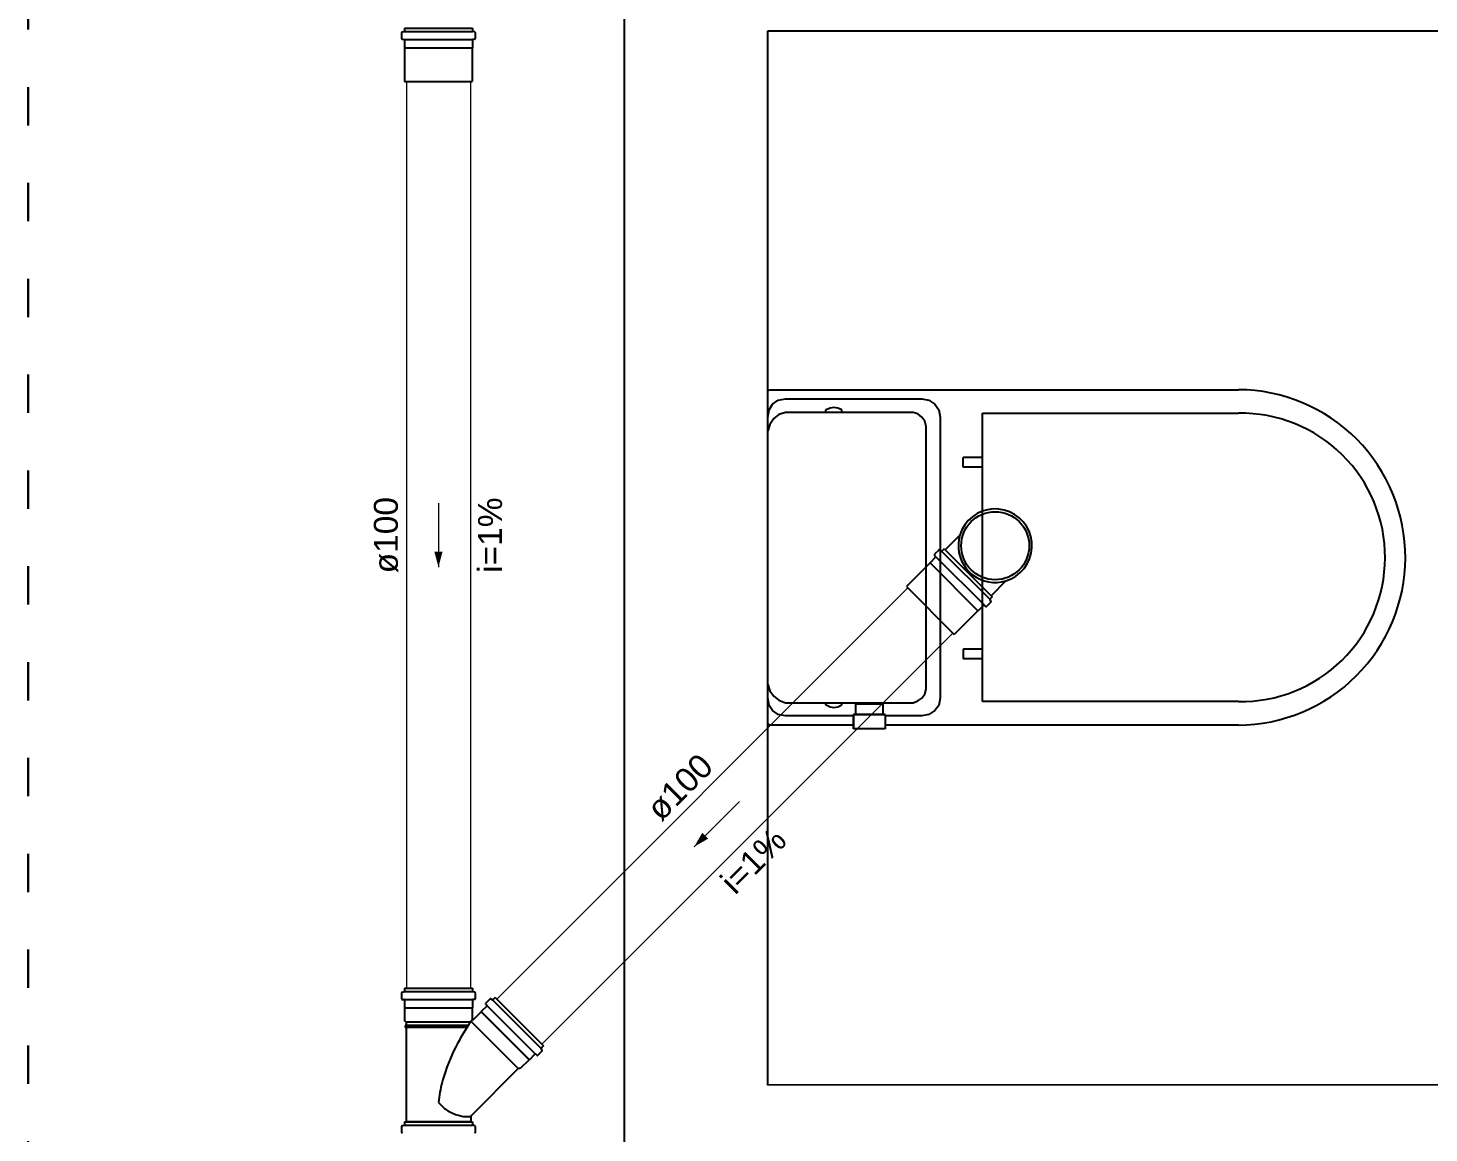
# Model space of a CAD drawing. Header units: millimetres. Extents: x -823 to -490, y -63 to 119.
# Drawn here: x -540.16 to -531.38, y 60.54 to 67.46 of the extents above; entities that cross this region are included whole.
import ezdxf

# ---------------------------------------------------------------- set-up
doc = ezdxf.new("R2010")
doc.units = ezdxf.units.MM
doc.header["$LTSCALE"] = 0.2
doc.header["$MEASUREMENT"] = 0
doc.linetypes.add('ACAD_ISO03W100', pattern=[3, 1.2, -1.8])
for name, color, linetype in [('. Layaot', 8, 'Continuous'), ('Simbolos', 5, 'Continuous'), ('Simbolos_int', 2, 'Continuous')]:
    doc.layers.add(name, color=color, linetype=linetype)
for name, color, linetype, lineweight in [('DI-Detalhes', 1, 'Continuous', 30), ('TQ-Condutos', 5, 'Continuous', 5), ('TQ-Sentido conduto', 9, 'Continuous', 5), ('TQ-Textos conduto', 7, 'Continuous', 5)]:
    doc.layers.add(name, color=color, linetype=linetype, lineweight=lineweight)
doc.styles.add('Arial', font='arial.ttf')

msp = doc.modelspace()

# ---------------------------------------------------------------- hatches: boundary and pattern name
at = {"layer": 'TQ-Sentido conduto', "linetype": 'Continuous'}
for points in [[(-537.585, 64.0844), (-537.5592, 64.181), (-537.6109, 64.181)], [(-535.9831, 62.3337), (-535.8965, 62.3837), (-535.9331, 62.4203)]]:
    msp.add_hatch(color=256, dxfattribs=at).paths.add_polyline_path(points)

# ---------------------------------------------------------------- linework, layer by layer
at = {"layer": '. Layaot'}
for p, q in [((-535.5224, 63.1653), (-535.5224, 64.1414)), ((-534.8005, 63.1612), (-534.8005, 63.2268)), ((-534.7882, 63.1612), (-534.7882, 63.0956)), ((-534.7882, 63.0956), (-534.7882, 63.071)), ((-534.7882, 63.071), (-534.9851, 63.071))]:
    msp.add_line(p, q, dxfattribs=at)
at = {"layer": '. Layaot', "color": 7, "lineweight": 0}
for p, q in [((-534.8005, 63.1612), (-534.8005, 63.2268)), ((-534.7882, 63.0956), (-534.7882, 63.1612)), ((-534.7882, 63.071), (-534.7882, 63.0956)), ((-534.9851, 63.071), (-534.7882, 63.071))]:
    msp.add_line(p, q, dxfattribs=at)
at = {"linetype": 'Continuous'}
for p, q in [((-536.4225, 75.5424), (-536.4223, 55.7668)), ((-535.522, 60.8414), (-535.5227, 67.4424)), ((-535.5227, 67.4424), (-526.5222, 67.4424)), ((-535.5183, 65.1913), (-535.5101, 65.1954)), ((-535.5101, 65.1954), (-535.5018, 65.1954)), ((-535.5018, 65.1954), (-532.5752, 65.1954)), ((-535.5224, 65.1831), (-535.5183, 65.1913)), ((-535.5224, 65.1749), (-535.5224, 65.1831)), ((-535.5224, 65.1257), (-535.5224, 65.1749)), ((-535.5224, 64.1414), (-535.5224, 65.1257)), ((-535.5142, 65.0683), (-535.4936, 65.1052)), ((-535.4936, 65.1052), (-535.4567, 65.1298)), ((-535.4567, 65.1298), (-535.4116, 65.138)), ((-535.4116, 65.138), (-534.5585, 65.138)), ((-534.5585, 65.138), (-534.5134, 65.1298)), ((-534.5134, 65.1298), (-534.4765, 65.1052)), ((-534.4765, 65.1052), (-534.4519, 65.0683)), ((-535.5224, 65.0232), (-535.5142, 65.0683)), ((-535.4526, 65.0396), (-535.4854, 65.015)), ((-535.4116, 65.0519), (-535.4526, 65.0396)), ((-534.6119, 65.0519), (-535.4116, 65.0519)), ((-535.1614, 65.0683), (-535.1614, 65.0642)), ((-535.1573, 65.0683), (-535.1614, 65.0683)), ((-535.1614, 65.0642), (-535.1614, 65.0519)), ((-535.1327, 65.0806), (-535.1573, 65.0683)), ((-535.1081, 65.0847), (-535.1327, 65.0806)), ((-535.0835, 65.0806), (-535.1081, 65.0847)), ((-535.0589, 65.0683), (-535.0835, 65.0806)), ((-535.0589, 65.0642), (-535.0589, 65.0683)), ((-535.0589, 65.0519), (-535.0589, 65.0642)), ((-534.5832, 65.0437), (-534.6119, 65.0519)), ((-534.5585, 65.0232), (-534.5832, 65.0437)), ((-534.538, 64.9986), (-534.5585, 65.0232)), ((-534.4519, 65.0683), (-534.4437, 65.0232)), ((-534.4437, 65.0232), (-534.4437, 64.1414)), ((-534.1788, 65.048), (-532.5752, 65.048)), ((-534.1788, 63.243), (-534.1788, 65.048)), ((-535.5101, 64.9781), (-535.5224, 64.9371)), ((-535.4854, 65.015), (-535.5101, 64.9781)), ((-534.5298, 64.9658), (-534.538, 64.9986)), ((-534.5298, 64.1414), (-534.5298, 64.9658)), ((-534.2988, 64.7099), (-534.2988, 64.7699)), ((-534.1788, 64.7699), (-534.2988, 64.7699)), ((-534.1788, 64.7099), (-534.2988, 64.7099)), ((-534.5298, 63.3211), (-534.5298, 64.1414)), ((-534.4437, 64.1414), (-534.4437, 63.2637)), ((-534.1788, 63.5699), (-534.2988, 63.5699)), ((-534.2988, 63.5699), (-534.2988, 63.5099)), ((-534.1788, 63.5099), (-534.2988, 63.5099)), ((-535.5224, 63.3498), (-535.5101, 63.3088)), ((-535.5142, 63.2186), (-535.5224, 63.2637)), ((-535.5101, 63.3088), (-535.4854, 63.276)), ((-535.4854, 63.276), (-535.4526, 63.2514)), ((-534.5832, 63.2473), (-534.5585, 63.2637)), ((-534.5585, 63.2637), (-534.538, 63.2883)), ((-534.538, 63.2883), (-534.5298, 63.3211)), ((-534.4437, 63.2637), (-534.4519, 63.2186)), ((-535.4936, 63.1858), (-535.5142, 63.2186)), ((-535.4567, 63.1612), (-535.4936, 63.1858)), ((-535.4526, 63.2514), (-535.4116, 63.235)), ((-535.4116, 63.235), (-534.6119, 63.235)), ((-535.1614, 63.235), (-535.1614, 63.2268)), ((-535.1614, 63.2268), (-535.1614, 63.2227)), ((-535.1614, 63.2227), (-535.1573, 63.2227)), ((-535.1573, 63.2227), (-535.1327, 63.2104)), ((-535.1327, 63.2104), (-535.1081, 63.2063)), ((-535.1081, 63.2063), (-535.0835, 63.2104)), ((-535.0835, 63.2104), (-535.0589, 63.2227)), ((-535.0589, 63.2268), (-535.0589, 63.235)), ((-535.0589, 63.2227), (-535.0589, 63.2268)), ((-534.9728, 63.2268), (-534.9728, 63.1612)), ((-534.8005, 63.2268), (-534.9728, 63.2268)), ((-534.9728, 63.2268), (-534.9728, 63.1612)), ((-534.8005, 63.2268), (-534.9728, 63.2268)), ((-534.6119, 63.235), (-534.5832, 63.2473)), ((-534.4765, 63.1858), (-534.5134, 63.1612)), ((-534.4519, 63.2186), (-534.4765, 63.1858)), ((-532.5752, 63.243), (-534.1788, 63.243)), ((-535.5224, 63.112), (-535.5224, 63.1653)), ((-535.5224, 63.1079), (-535.5224, 63.112)), ((-535.5183, 63.0997), (-535.5224, 63.1079)), ((-535.5101, 63.0956), (-535.5183, 63.0997)), ((-535.5018, 63.0956), (-535.5101, 63.0956)), ((-534.9851, 63.0956), (-535.5018, 63.0956)), ((-535.4116, 63.153), (-535.4567, 63.1612)), ((-534.9851, 63.153), (-535.4116, 63.153)), ((-534.9851, 63.1612), (-534.7882, 63.1612)), ((-534.9851, 63.0956), (-534.9851, 63.1612)), ((-534.9851, 63.1612), (-534.9851, 63.0956)), ((-534.7882, 63.1612), (-534.9851, 63.1612)), ((-534.9851, 63.071), (-534.9851, 63.0956)), ((-534.9851, 63.0956), (-534.9851, 63.071)), ((-534.9728, 63.1612), (-534.8005, 63.1612)), ((-534.5585, 63.153), (-534.7882, 63.153)), ((-532.5752, 63.0956), (-534.7882, 63.0956)), ((-534.5134, 63.1612), (-534.5585, 63.153)), ((-526.5222, 60.8424), (-535.522, 60.8414))]:
    msp.add_line(p, q, dxfattribs=at)
for centre, radius, start, end in [((-532.5794, 64.1455), 1.0499, 44.77619, 89.77619), ((-532.559, 64.1455), 0.9027, 45.3515, 90.93974), ((-532.5794, 64.1455), 1.0499, 359.77619, 44.77619), ((-532.559, 64.1455), 0.9027, 359.76327, 45.3515), ((-532.559, 64.1455), 0.9027, 314.41177, 359.76327), ((-532.5794, 64.1455), 1.0499, 315, 359.77619), ((-532.559, 64.1455), 0.9027, 269.06026, 314.41177), ((-532.5794, 64.1455), 1.0499, 270.22381, 315)]:
    msp.add_arc(centre, radius, start, end, dxfattribs=at)
at = {"layer": 'DI-Detalhes', "color": 6, "linetype": 'ACAD_ISO03W100'}
msp.add_lwpolyline([(-540.1556, 76.3555), (-514.6769, 76.3555), (-514.6769, 53.05), (-540.1556, 53.05)], close=True, dxfattribs=at)
at = {"layer": 'Simbolos'}
for p, q in [((-537.8156, 67.4311), (-537.8156, 67.3933)), ((-537.8127, 67.435), (-537.801, 67.4381)), ((-537.812, 67.3893), (-537.8017, 67.3884)), ((-537.798, 67.4598), (-537.798, 67.442)), ((-537.798, 67.4598), (-537.372, 67.4598)), ((-537.372, 67.4598), (-537.372, 67.442)), ((-537.3574, 67.435), (-537.3691, 67.4381)), ((-537.3581, 67.3893), (-537.3684, 67.3884)), ((-537.3544, 67.4311), (-537.3544, 67.3933)), ((-537.798, 67.3845), (-537.798, 67.3361)), ((-537.798, 67.3361), (-537.797, 67.3351)), ((-537.797, 67.3351), (-537.797, 67.1258)), ((-537.372, 67.3361), (-537.373, 67.3351)), ((-537.373, 67.3351), (-537.373, 67.1258)), ((-537.372, 67.3845), (-537.372, 67.3361)), ((-534.3192, 64.285), (-534.4118, 64.1924)), ((-534.472, 64.1461), (-534.5061, 64.1119)), ((-534.4784, 64.1594), (-534.4718, 64.1514)), ((-534.4514, 64.1915), (-534.4781, 64.1648)), ((-534.4466, 64.1922), (-534.4361, 64.1861)), ((-534.4187, 64.1993), (-534.4313, 64.1868)), ((-534.4187, 64.1993), (-534.1175, 63.8981)), ((-534.5061, 64.1105), (-534.6542, 63.9624)), ((-534.5061, 64.1119), (-534.5061, 64.1105)), ((-534.0318, 63.9976), (-534.1244, 63.905)), ((-534.1246, 63.8702), (-534.1307, 63.8807)), ((-534.1175, 63.8981), (-534.13, 63.8855)), ((-534.2063, 63.8107), (-534.3544, 63.6626)), ((-534.2049, 63.8107), (-534.2063, 63.8107)), ((-534.1707, 63.8448), (-534.2049, 63.8107)), ((-534.1574, 63.8384), (-534.1654, 63.845)), ((-534.1253, 63.8654), (-534.152, 63.8387)), ((-537.8156, 61.4191), (-537.8156, 61.3813)), ((-537.8127, 61.423), (-537.801, 61.4261)), ((-537.798, 61.4478), (-537.798, 61.43)), ((-537.798, 61.4478), (-537.372, 61.4478)), ((-537.372, 61.4478), (-537.372, 61.43)), ((-537.3574, 61.423), (-537.3691, 61.4261)), ((-537.3544, 61.4191), (-537.3544, 61.3813)), ((-537.812, 61.3773), (-537.8017, 61.3764)), ((-537.798, 61.3724), (-537.798, 61.3241)), ((-537.372, 61.3724), (-537.372, 61.3241)), ((-537.3581, 61.3773), (-537.3684, 61.3764)), ((-537.2826, 61.3354), (-537.3168, 61.3012)), ((-537.289, 61.3487), (-537.2824, 61.3408)), ((-537.262, 61.3809), (-537.2888, 61.3541)), ((-537.2572, 61.3815), (-537.2468, 61.3754)), ((-537.2294, 61.3887), (-537.2419, 61.3761)), ((-537.2294, 61.3887), (-536.9281, 61.0874)), ((-537.798, 61.3241), (-537.797, 61.3231)), ((-537.797, 61.3231), (-537.797, 61.2441)), ((-537.797, 61.2441), (-537.7882, 61.2353)), ((-537.372, 61.3241), (-537.373, 61.3231)), ((-537.373, 61.3231), (-537.373, 61.258)), ((-537.3168, 61.2998), (-537.3628, 61.2538)), ((-537.3168, 61.3012), (-537.3168, 61.2998)), ((-537.7882, 61.2142), (-537.7942, 61.2136)), ((-537.7942, 61.2136), (-537.7942, 61.2019)), ((-537.7882, 61.2014), (-537.7942, 61.2019)), ((-537.7882, 61.2353), (-537.7882, 61.2142)), ((-537.7882, 61.2014), (-537.7882, 60.6118)), ((-536.9353, 61.0596), (-536.9414, 61.07)), ((-536.9281, 61.0874), (-536.9407, 61.0749)), ((-537.017, 61), (-537.0728, 60.9442)), ((-537.0156, 61), (-537.017, 61)), ((-536.9814, 61.0342), (-537.0156, 61)), ((-536.9681, 61.0278), (-536.976, 61.0344)), ((-536.9359, 61.0548), (-536.9627, 61.028)), ((-537.0853, 60.9442), (-537.3801, 60.6494)), ((-537.0728, 60.9442), (-537.0853, 60.9442)), ((-537.3818, 60.6451), (-537.3818, 60.6118)), ((-537.8156, 60.5831), (-537.8156, 60.5453)), ((-537.8127, 60.587), (-537.801, 60.5901)), ((-537.798, 60.6118), (-537.798, 60.594)), ((-537.798, 60.6118), (-537.372, 60.6118)), ((-537.3818, 60.6118), (-537.7882, 60.6118)), ((-537.372, 60.6118), (-537.372, 60.594)), ((-537.3574, 60.587), (-537.3691, 60.5901)), ((-537.3544, 60.5831), (-537.3544, 60.5453))]:
    msp.add_line(p, q, dxfattribs=at)
for points in [[(-537.8127, 67.435), (-537.8132, 67.4348), (-537.8137, 67.4345), (-537.8142, 67.4342), (-537.8146, 67.4338), (-537.815, 67.4333), (-537.8153, 67.4328), (-537.8155, 67.4323), (-537.8156, 67.4317), (-537.8156, 67.4311)], [(-537.8156, 67.3933), (-537.8156, 67.3927), (-537.8154, 67.392), (-537.8152, 67.3914), (-537.8148, 67.3909), (-537.8144, 67.3904), (-537.8138, 67.39), (-537.8133, 67.3897), (-537.8126, 67.3895), (-537.812, 67.3893)], [(-537.798, 67.3845), (-537.7981, 67.3851), (-537.7983, 67.3857), (-537.7985, 67.3864), (-537.7989, 67.3869), (-537.7993, 67.3874), (-537.7998, 67.3878), (-537.8004, 67.3881), (-537.801, 67.3883), (-537.8017, 67.3884)], [(-537.801, 67.4382), (-537.8005, 67.4383), (-537.7999, 67.4386), (-537.7995, 67.4389), (-537.799, 67.4394), (-537.7987, 67.4398), (-537.7984, 67.4403), (-537.7982, 67.4409), (-537.7981, 67.4414), (-537.798, 67.442)], [(-537.372, 67.442), (-537.372, 67.4414), (-537.3719, 67.4409), (-537.3717, 67.4403), (-537.3714, 67.4398), (-537.371, 67.4394), (-537.3706, 67.4389), (-537.3701, 67.4386), (-537.3696, 67.4383), (-537.3691, 67.4382)], [(-537.3684, 67.3884), (-537.369, 67.3883), (-537.3697, 67.3881), (-537.3702, 67.3878), (-537.3708, 67.3874), (-537.3712, 67.3869), (-537.3716, 67.3864), (-537.3718, 67.3857), (-537.372, 67.3851), (-537.372, 67.3845)], [(-537.3581, 67.3893), (-537.3574, 67.3895), (-537.3568, 67.3897), (-537.3562, 67.39), (-537.3557, 67.3904), (-537.3553, 67.3909), (-537.3549, 67.3914), (-537.3547, 67.392), (-537.3545, 67.3927), (-537.3544, 67.3933)], [(-537.3544, 67.4311), (-537.3545, 67.4317), (-537.3546, 67.4323), (-537.3548, 67.4328), (-537.3551, 67.4333), (-537.3554, 67.4338), (-537.3559, 67.4342), (-537.3563, 67.4345), (-537.3569, 67.4348), (-537.3574, 67.435)], [(-534.0318, 63.9976), (-533.999, 64.0103), (-533.9685, 64.0279), (-533.941, 64.0499), (-533.9172, 64.0758), (-533.8976, 64.1051), (-533.8826, 64.137), (-533.8728, 64.1708), (-533.8681, 64.2057), (-533.8689, 64.2409), (-533.875, 64.2756), (-533.8863, 64.3089), (-533.9026, 64.3401), (-533.9234, 64.3685), (-533.9483, 64.3934), (-533.9767, 64.4142), (-534.0079, 64.4305), (-534.0412, 64.4418), (-534.0759, 64.4479), (-534.1111, 64.4487), (-534.146, 64.444), (-534.1798, 64.4342), (-534.2117, 64.4192), (-534.241, 64.3996), (-534.2669, 64.3758), (-534.2889, 64.3483), (-534.3065, 64.3178), (-534.3192, 64.285)], [(-534.3192, 64.285), (-534.3256, 64.2581), (-534.3287, 64.2307), (-534.3285, 64.2031), (-534.325, 64.1757), (-534.3183, 64.1489), (-534.3084, 64.1231), (-534.2955, 64.0987), (-534.2798, 64.076), (-534.2615, 64.0553), (-534.2408, 64.037), (-534.2181, 64.0213), (-534.1937, 64.0084), (-534.1679, 63.9985), (-534.1411, 63.9918), (-534.1137, 63.9883), (-534.0861, 63.9881), (-534.0587, 63.9912), (-534.0318, 63.9976)], [(-534.4781, 64.1648), (-534.4786, 64.1643), (-534.4789, 64.1637), (-534.4791, 64.1631), (-534.4793, 64.1624), (-534.4793, 64.1618), (-534.4792, 64.1611), (-534.479, 64.1605), (-534.4788, 64.1599), (-534.4784, 64.1594)], [(-534.472, 64.1461), (-534.4716, 64.1466), (-534.4712, 64.1471), (-534.471, 64.1477), (-534.4708, 64.1484), (-534.4708, 64.149), (-534.4709, 64.1497), (-534.4711, 64.1503), (-534.4714, 64.1509), (-534.4717, 64.1514)], [(-534.4466, 64.1921), (-534.4471, 64.1924), (-534.4477, 64.1926), (-534.4482, 64.1927), (-534.4488, 64.1927), (-534.4494, 64.1926), (-534.45, 64.1924), (-534.4505, 64.1922), (-534.451, 64.1919), (-534.4514, 64.1915)], [(-534.4361, 64.1861), (-534.4356, 64.1859), (-534.435, 64.1857), (-534.4345, 64.1856), (-534.4339, 64.1856), (-534.4333, 64.1857), (-534.4327, 64.1858), (-534.4322, 64.1861), (-534.4317, 64.1864), (-534.4313, 64.1868)], [(-534.13, 63.8855), (-534.1304, 63.8851), (-534.1307, 63.8846), (-534.131, 63.8841), (-534.1311, 63.8835), (-534.1312, 63.8829), (-534.1312, 63.8823), (-534.1311, 63.8818), (-534.1309, 63.8812), (-534.1307, 63.8807)], [(-534.1654, 63.8451), (-534.1659, 63.8454), (-534.1665, 63.8457), (-534.1671, 63.8459), (-534.1678, 63.846), (-534.1684, 63.846), (-534.1691, 63.8458), (-534.1697, 63.8456), (-534.1702, 63.8452), (-534.1707, 63.8448)], [(-534.1574, 63.8384), (-534.1569, 63.838), (-534.1563, 63.8378), (-534.1557, 63.8376), (-534.155, 63.8375), (-534.1544, 63.8375), (-534.1537, 63.8377), (-534.1531, 63.8379), (-534.1525, 63.8382), (-534.152, 63.8387)], [(-534.1253, 63.8654), (-534.1249, 63.8658), (-534.1246, 63.8663), (-534.1244, 63.8668), (-534.1242, 63.8674), (-534.1241, 63.868), (-534.1241, 63.8686), (-534.1242, 63.8691), (-534.1244, 63.8697), (-534.1247, 63.8702)], [(-537.8127, 61.423), (-537.8132, 61.4228), (-537.8137, 61.4225), (-537.8142, 61.4222), (-537.8146, 61.4218), (-537.815, 61.4213), (-537.8153, 61.4208), (-537.8155, 61.4203), (-537.8156, 61.4197), (-537.8156, 61.4191)], [(-537.801, 61.4261), (-537.8005, 61.4263), (-537.7999, 61.4266), (-537.7995, 61.4269), (-537.7991, 61.4273), (-537.7987, 61.4278), (-537.7984, 61.4283), (-537.7982, 61.4289), (-537.7981, 61.4294), (-537.798, 61.43)], [(-537.372, 61.43), (-537.372, 61.4294), (-537.3719, 61.4289), (-537.3717, 61.4283), (-537.3714, 61.4278), (-537.371, 61.4273), (-537.3706, 61.4269), (-537.3701, 61.4266), (-537.3696, 61.4263), (-537.3691, 61.4261)], [(-537.3544, 61.4191), (-537.3545, 61.4197), (-537.3546, 61.4203), (-537.3548, 61.4208), (-537.3551, 61.4213), (-537.3555, 61.4218), (-537.3559, 61.4222), (-537.3563, 61.4225), (-537.3569, 61.4228), (-537.3574, 61.423)], [(-537.8156, 61.3813), (-537.8156, 61.3807), (-537.8154, 61.38), (-537.8152, 61.3794), (-537.8148, 61.3789), (-537.8144, 61.3784), (-537.8138, 61.378), (-537.8133, 61.3777), (-537.8126, 61.3775), (-537.812, 61.3773)], [(-537.798, 61.3724), (-537.7981, 61.3731), (-537.7983, 61.3737), (-537.7985, 61.3743), (-537.7989, 61.3749), (-537.7993, 61.3754), (-537.7999, 61.3758), (-537.8004, 61.3761), (-537.8011, 61.3763), (-537.8017, 61.3764)], [(-537.3684, 61.3764), (-537.369, 61.3763), (-537.3697, 61.3761), (-537.3702, 61.3758), (-537.3708, 61.3754), (-537.3712, 61.3749), (-537.3716, 61.3743), (-537.3718, 61.3737), (-537.372, 61.3731), (-537.372, 61.3724)], [(-537.3581, 61.3773), (-537.3575, 61.3775), (-537.3568, 61.3777), (-537.3563, 61.378), (-537.3557, 61.3784), (-537.3553, 61.3789), (-537.3549, 61.3794), (-537.3547, 61.38), (-537.3545, 61.3807), (-537.3544, 61.3813)], [(-537.2888, 61.3541), (-537.2892, 61.3536), (-537.2896, 61.353), (-537.2898, 61.3524), (-537.2899, 61.3518), (-537.29, 61.3511), (-537.2899, 61.3505), (-537.2897, 61.3498), (-537.2894, 61.3493), (-537.289, 61.3487)], [(-537.2826, 61.3354), (-537.2822, 61.3359), (-537.2819, 61.3365), (-537.2816, 61.3371), (-537.2815, 61.3377), (-537.2815, 61.3384), (-537.2815, 61.3391), (-537.2817, 61.3397), (-537.282, 61.3403), (-537.2824, 61.3408)], [(-537.2572, 61.3815), (-537.2578, 61.3818), (-537.2583, 61.3819), (-537.2589, 61.382), (-537.2595, 61.382), (-537.2601, 61.382), (-537.2606, 61.3818), (-537.2611, 61.3816), (-537.2616, 61.3813), (-537.2621, 61.3809)], [(-537.2468, 61.3755), (-537.2462, 61.3752), (-537.2457, 61.375), (-537.2451, 61.3749), (-537.2445, 61.3749), (-537.244, 61.375), (-537.2434, 61.3752), (-537.2429, 61.3754), (-537.2424, 61.3757), (-537.2419, 61.3761)], [(-537.373, 61.258), (-537.373, 61.2573), (-537.3728, 61.2565), (-537.3726, 61.2558), (-537.3722, 61.255), (-537.3718, 61.2544), (-537.3713, 61.2538), (-537.3707, 61.2533), (-537.37, 61.2529), (-537.3693, 61.2525), (-537.3686, 61.2523), (-537.3678, 61.2521), (-537.367, 61.252), (-537.3663, 61.2521), (-537.3655, 61.2523), (-537.3648, 61.2525), (-537.364, 61.2529), (-537.3634, 61.2533), (-537.3628, 61.2538)], [(-536.9407, 61.0749), (-536.9411, 61.0744), (-536.9414, 61.0739), (-536.9416, 61.0734), (-536.9418, 61.0729), (-536.9419, 61.0723), (-536.9419, 61.0717), (-536.9418, 61.0711), (-536.9416, 61.0706), (-536.9414, 61.07)], [(-536.976, 61.0344), (-536.9765, 61.0348), (-536.9771, 61.0351), (-536.9778, 61.0353), (-536.9784, 61.0354), (-536.9791, 61.0353), (-536.9797, 61.0352), (-536.9803, 61.035), (-536.9809, 61.0346), (-536.9814, 61.0342)], [(-536.9681, 61.0278), (-536.9676, 61.0274), (-536.967, 61.0271), (-536.9663, 61.0269), (-536.9657, 61.0269), (-536.965, 61.0269), (-536.9644, 61.027), (-536.9638, 61.0273), (-536.9632, 61.0276), (-536.9627, 61.028)], [(-536.9359, 61.0547), (-536.9356, 61.0552), (-536.9352, 61.0557), (-536.935, 61.0562), (-536.9349, 61.0568), (-536.9348, 61.0573), (-536.9348, 61.0579), (-536.9349, 61.0585), (-536.9351, 61.059), (-536.9353, 61.0596)], [(-537.3853, 60.6445), (-537.3849, 60.6445), (-537.3845, 60.6446), (-537.3841, 60.6447), (-537.3838, 60.6448), (-537.3834, 60.6448), (-537.383, 60.6449), (-537.3826, 60.645), (-537.3822, 60.6451), (-537.3818, 60.6451)], [(-537.3801, 60.6494), (-537.3804, 60.649), (-537.3808, 60.6486), (-537.381, 60.6481), (-537.3813, 60.6477), (-537.3815, 60.6472), (-537.3816, 60.6467), (-537.3818, 60.6462), (-537.3818, 60.6457), (-537.3818, 60.6451)], [(-537.8127, 60.587), (-537.8132, 60.5868), (-537.8137, 60.5865), (-537.8142, 60.5862), (-537.8146, 60.5858), (-537.815, 60.5853), (-537.8153, 60.5848), (-537.8155, 60.5843), (-537.8156, 60.5837), (-537.8156, 60.5831)], [(-537.8156, 60.5453), (-537.8156, 60.5447), (-537.8154, 60.544), (-537.8152, 60.5434), (-537.8148, 60.5429), (-537.8144, 60.5424), (-537.8138, 60.542), (-537.8133, 60.5417), (-537.8126, 60.5415), (-537.812, 60.5413)], [(-537.801, 60.5901), (-537.8005, 60.5903), (-537.7999, 60.5906), (-537.7995, 60.5909), (-537.799, 60.5913), (-537.7987, 60.5918), (-537.7984, 60.5923), (-537.7982, 60.5929), (-537.7981, 60.5934), (-537.798, 60.594)], [(-537.372, 60.594), (-537.372, 60.5934), (-537.3719, 60.5929), (-537.3717, 60.5923), (-537.3714, 60.5918), (-537.371, 60.5913), (-537.3706, 60.5909), (-537.3701, 60.5906), (-537.3696, 60.5903), (-537.3691, 60.5901)], [(-537.3581, 60.5413), (-537.3574, 60.5415), (-537.3568, 60.5417), (-537.3562, 60.542), (-537.3557, 60.5424), (-537.3553, 60.5429), (-537.3549, 60.5434), (-537.3547, 60.544), (-537.3545, 60.5447), (-537.3544, 60.5453)], [(-537.3544, 60.5831), (-537.3545, 60.5837), (-537.3546, 60.5843), (-537.3548, 60.5848), (-537.3551, 60.5853), (-537.3554, 60.5858), (-537.3559, 60.5862), (-537.3563, 60.5865), (-537.3569, 60.5868), (-537.3574, 60.587)]]:
    msp.add_lwpolyline(points, dxfattribs=at)
at = {"layer": 'Simbolos_int'}
for p, q in [((-537.798, 67.4389), (-537.372, 67.4389)), ((-537.798, 67.3881), (-537.372, 67.3881)), ((-537.797, 67.3351), (-537.373, 67.3351)), ((-537.797, 67.1258), (-537.373, 67.1258)), ((-534.4694, 64.1486), (-534.1682, 63.8474)), ((-534.4335, 64.1846), (-534.1322, 63.8833)), ((-534.4118, 64.1924), (-534.1244, 63.905)), ((-534.5061, 64.1105), (-534.2063, 63.8107)), ((-534.6542, 63.9624), (-534.3544, 63.6626)), ((-537.798, 61.4269), (-537.372, 61.4269)), ((-537.798, 61.3761), (-537.372, 61.3761)), ((-537.28, 61.338), (-536.9788, 61.0368)), ((-537.2441, 61.3739), (-536.9429, 61.0727)), ((-537.373, 61.3231), (-537.797, 61.3231)), ((-537.0156, 61), (-537.3168, 61.3012)), ((-537.017, 61), (-537.3168, 61.2998)), ((-537.3838, 61.2353), (-537.7882, 61.2353)), ((-537.3983, 61.2142), (-537.7882, 61.2142)), ((-537.4068, 61.2014), (-537.7882, 61.2014)), ((-537.0853, 60.9442), (-537.3808, 61.2396)), ((-537.798, 60.5909), (-537.372, 60.5909))]:
    msp.add_line(p, q, dxfattribs=at)
for points in [[(-537.3709, 61.2534), (-537.3825, 61.2372), (-537.3938, 61.2208), (-537.4049, 61.2042), (-537.4157, 61.1875), (-537.4263, 61.1705), (-537.4365, 61.1534), (-537.4465, 61.1362), (-537.4562, 61.1187), (-537.4657, 61.1011)], [(-537.4657, 61.1011), (-537.478, 61.077), (-537.4899, 61.0526), (-537.5012, 61.0279), (-537.5119, 61.003), (-537.5221, 60.9779), (-537.5318, 60.9525), (-537.5408, 60.927), (-537.5494, 60.9012), (-537.5573, 60.8753)], [(-537.5573, 60.8753), (-537.5617, 60.8596), (-537.5658, 60.8439), (-537.5696, 60.8281), (-537.573, 60.8122), (-537.5761, 60.7962), (-537.5789, 60.7802), (-537.5813, 60.7641), (-537.5833, 60.7479), (-537.585, 60.7318)], [(-537.5851, 60.7318), (-537.5792, 60.7252), (-537.5731, 60.7188), (-537.5668, 60.7126), (-537.5604, 60.7066), (-537.5537, 60.7008), (-537.5469, 60.6952), (-537.5399, 60.6898), (-537.5328, 60.6846), (-537.5255, 60.6796)], [(-537.5254, 60.6797), (-537.5179, 60.6753), (-537.5102, 60.6712), (-537.5023, 60.6674), (-537.4944, 60.6638), (-537.4863, 60.6605), (-537.4781, 60.6574), (-537.4699, 60.6546), (-537.4615, 60.6521), (-537.4531, 60.6498)], [(-537.4531, 60.6498), (-537.4457, 60.6481), (-537.4383, 60.6467), (-537.4307, 60.6455), (-537.4232, 60.6446), (-537.4156, 60.644), (-537.4081, 60.6437), (-537.4005, 60.6437), (-537.3929, 60.6439), (-537.3853, 60.6445)]]:
    msp.add_lwpolyline(points, dxfattribs=at)
msp.add_circle((-534.0984, 64.2184), 0.213, dxfattribs=at)
at = {"layer": 'TQ-Condutos'}
for p, q in [((-537.785, 67.1258), (-537.785, 61.4478)), ((-537.385, 67.1258), (-537.385, 61.4478)), ((-534.6457, 63.9539), (-537.2202, 61.3795)), ((-534.3629, 63.6711), (-536.9373, 61.0966))]:
    msp.add_line(p, q, dxfattribs=at)
at = {"layer": 'TQ-Sentido conduto'}
for points in [[(-537.585, 64.4844), (-537.585, 64.0844)], [(-535.7003, 62.6165), (-535.9831, 62.3337)]]:
    msp.add_lwpolyline(points, dxfattribs=at)

# ---------------------------------------------------------------- texts
at = {"layer": 'TQ-Textos conduto', "char_height": 0.15, "attachment_point": 8, "line_spacing_factor": 0.6, "style": 'Arial'}
for s, insert, width, rotation in [('ø100', (-537.8355, 64.2844), 0.955107, 90.00021), ('i=1%', (-537.1855, 64.2844), 0.943445, 90.00021), ('ø100', (-536.0188, 62.6522), 0.955107, 45.00011), ('i=1%', (-535.5592, 62.1926), 0.943445, 45.00011)]:
    msp.add_mtext(s, dxfattribs=dict(at, insert=insert, width=width, rotation=rotation))

doc.saveas('drawing.dxf')
